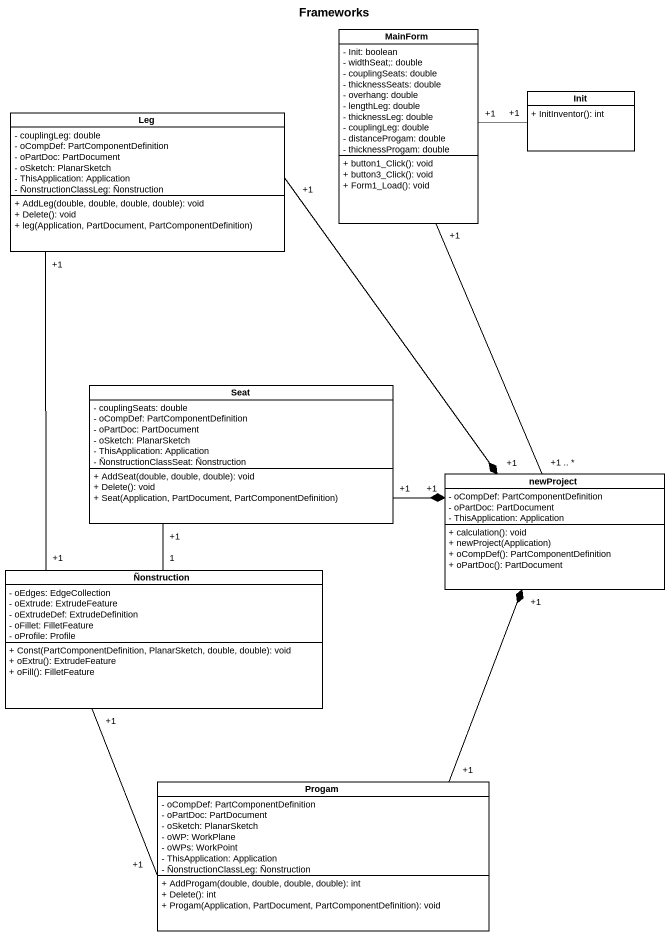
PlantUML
@startuml
title Frameworks
hide circle
hide empty members
skinparam classAttributeIconSize 0
class MainForm {
  - Init: boolean
  - widthSeat;: double
  - couplingSeats: double
  - thicknessSeats: double
  - overhang: double
  - lengthLeg: double
  - thicknessLeg: double
  - couplingLeg: double
  - distanceProgam: double
  - thicknessProgam: double
  + button1_Click(): void
  + button3_Click(): void
  + Form1_Load(): void
}
class Leg {
  - couplingLeg: double
  - oCompDef: PartComponentDefinition
  - oPartDoc: PartDocument
  - oSketch: PlanarSketch
  - ThisApplication: Application
  - ÑonstructionClassLeg: Ñonstruction
  + AddLeg(double, double, double, double): void
  + Delete(): void
  + leg(Application, PartDocument, PartComponentDefinition)
}
class Init {
  + InitInventor(): int
}
class Seat {
  - couplingSeats: double
  - oCompDef: PartComponentDefinition
  - oPartDoc: PartDocument
  - oSketch: PlanarSketch
  - ThisApplication: Application
  - ÑonstructionClassSeat: Ñonstruction
  + AddSeat(double, double, double): void
  + Delete(): void
  + Seat(Application, PartDocument, PartComponentDefinition)
}
class newProject {
  - oCompDef: PartComponentDefinition
  - oPartDoc: PartDocument
  - ThisApplication: Application
  + calculation(): void
  + newProject(Application)
  + oCompDef(): PartComponentDefinition
  + oPartDoc(): PartDocument
}
class Ñonstruction {
  - oEdges: EdgeCollection
  - oExtrude: ExtrudeFeature
  - oExtrudeDef: ExtrudeDefinition
  - oFillet: FilletFeature
  - oProfile: Profile
  + Const(PartComponentDefinition, PlanarSketch, double, double): void
  + oExtru(): ExtrudeFeature
  + oFill(): FilletFeature
}
class Progam {
  - oCompDef: PartComponentDefinition
  - oPartDoc: PartDocument
  - oSketch: PlanarSketch
  - oWP: WorkPlane
  - oWPs: WorkPoint
  - ThisApplication: Application
  - ÑonstructionClassLeg: Ñonstruction
  + AddProgam(double, double, double, double): int
  + Delete(): int
  + Progam(Application, PartDocument, PartComponentDefinition): void
}
MainForm "+1" -- "+1 .. *" newProject
Leg "+1" --* "+1" newProject
Leg "+1" -- "+1" Ñonstruction
Init "+1" -left- "+1" MainForm
Seat "+1" -right-* "+1" newProject
Seat "+1" -- "1" Ñonstruction
Ñonstruction "+1" -- "+1" Progam
Progam "+1" -up-* "+1" newProject
@enduml
